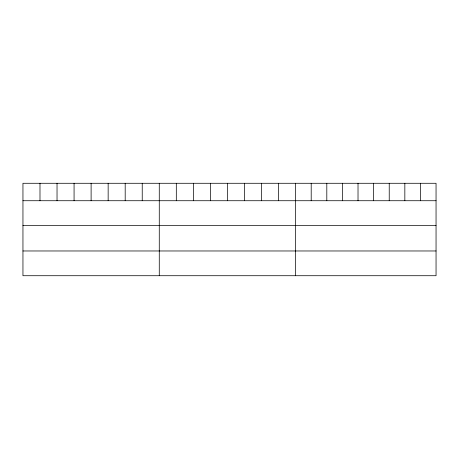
<?xml version="1.0" encoding="UTF-8"?>
<svg xmlns="http://www.w3.org/2000/svg" width="459" height="459" viewBox="0 0 459 459"><rect width="100%" height="100%" fill="white"/><g stroke="black" fill="none" stroke-linecap="round" stroke-linejoin="round"><path stroke-width="0.69" d="M436.05 200.726L436.05 275.716L22.95 275.716L22.95 183.284L436.05 183.284L436.05 200.726L22.95 200.726M22.95 225.472L436.05 225.472M22.95 250.97L436.05 250.97M420.444 183.284L420.444 200.726M404.838 183.284L404.838 200.726M389.232 183.284L389.232 200.726M373.626 183.284L373.626 200.726M358.02 183.284L358.02 200.726M342.414 183.284L342.414 200.726M326.808 183.284L326.808 200.726M311.202 183.284L311.202 200.726M295.596 183.284L295.596 275.716M278.556 183.284L278.556 200.726M261.515 183.284L261.515 200.726M244.475 183.284L244.475 200.726M227.434 183.284L227.434 200.726M210.394 183.284L210.394 200.726M193.354 183.284L193.354 200.726M176.313 183.284L176.313 200.726M159.273 183.284L159.273 275.716M142.233 183.284L142.233 200.726M125.192 183.284L125.192 200.726M108.152 183.284L108.152 200.726M91.112 183.284L91.112 200.726M74.071 183.284L74.071 200.726M57.031 183.284L57.031 200.726M39.99 183.284L39.99 200.726"/></g></svg>
